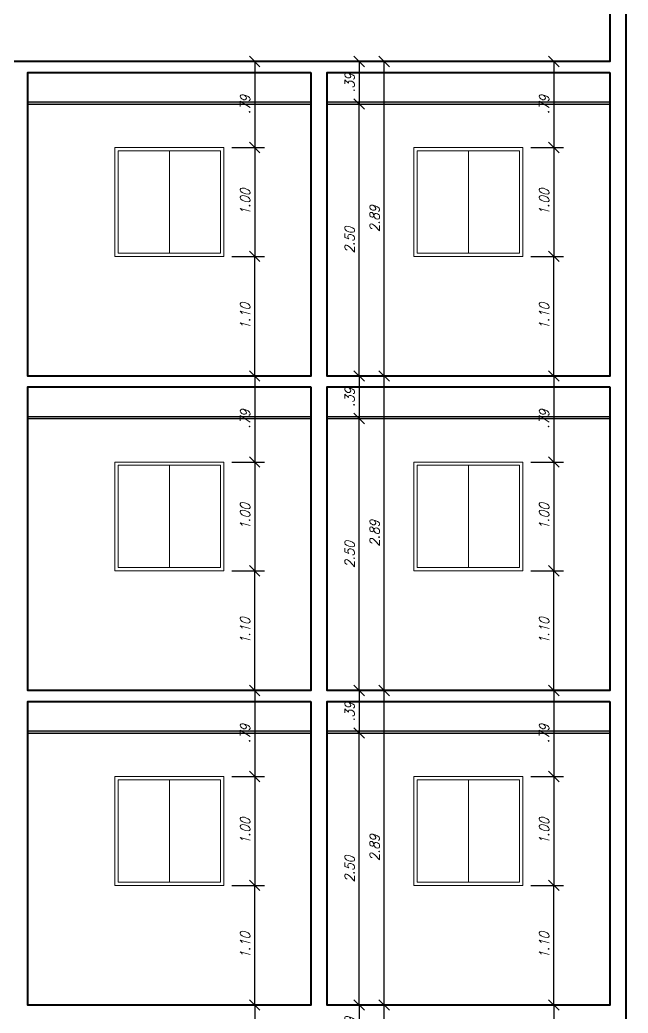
# Model space of a CAD drawing. Header units: millimetres. Extents: x 1865 to 2133, y 1062 to 1142.
# Drawn here: x 1920.27 to 1925.86, y 1119.14 to 1128.27 of the extents above; entities that cross this region are included whole.
import ezdxf

# ---------------------------------------------------------------- set-up
doc = ezdxf.new("R2010")
doc.units = ezdxf.units.MM
doc.header["$PDMODE"] = 35
for name, color, linetype, lineweight in [('Cota', 7, 'Continuous', 9), ('ESQ_INTER', 250, 'Continuous', 9), ('Plarga', 7, 'Continuous', 40)]:
    doc.layers.add(name, color=color, linetype=linetype, lineweight=lineweight)
doc.layers.add('FÔRRO DE GÊSSO', color=133, linetype='Continuous')
doc.styles.add('romans15', font='romans.shx', dxfattribs={"width": 0.9, "oblique": 15})
doc.dimstyles.new('COTA_50', dxfattribs={"dimscale": 0.5, "dimtxt": 0.181, "dimasz": 0.193, "dimexe": 0.18, "dimexo": 0.15, "dimgap": 0.085, "dimtad": 1, "dimzin": 4, "dimdsep": 46, "dimtxsty": 'romans15', "dimblk1": 'OBLIQUE', "dimblk2": 'OBLIQUE', "dimsah": 1, "dimcen": 0.09, "dimclrd": 256, "dimclre": 256, "dimclrt": 256, "dimadec": 0, "dimazin": 0, "dimtfac": 1, "dimtmove": 2, "dimatfit": 3, "dimldrblk": 'NONE', "dimfxl": 1, "dimtolj": 1, "dimtzin": 1, "dimarcsym": 0})

# ---------------------------------------------------------------- blocks, each defined once
blk = doc.blocks.new('_OBLIQUE')
at = {"color": 0, "linetype": 'ByBlock'}
blk.add_line((-0.5, -0.5), (0.5, 0.5), dxfattribs=at)
blk = doc.blocks.new('*D483')
at = {"layer": 'Cota', "lineweight": -2, "transparency": 16777216}
for p, q in [((1924.968, 1119.2124), (1925.2685, 1119.2124)), ((1925.1785, 1119.2124), (1925.1785, 1118.4224)), ((1924.968, 1118.4224), (1925.2685, 1118.4224))]:
    blk.add_line(p, q, dxfattribs=at)
at = {"layer": 'Defpoints', "color": 0, "transparency": 16777216}
for p in [(1924.893, 1119.2124), (1924.893, 1118.4224), (1925.1785, 1118.4224)]:
    blk.add_point(p, dxfattribs=at)
at = {"layer": 'Cota', "lineweight": -2, "transparency": 16777216, "xscale": 0.0965, "yscale": 0.0965, "zscale": 0.0965}
for p, rotation in [((1925.1785, 1119.2124), 90), ((1925.1785, 1118.4224), 270)]:
    blk.add_blockref('_OBLIQUE', p, dxfattribs=dict(at, rotation=rotation))
at = {"layer": 'Cota', "transparency": 16777216, "insert": (1925.0907, 1118.8174), "char_height": 0.0905, "attachment_point": 5, "rotation": 90, "style": 'romans15'}
blk.add_mtext('\\A1;.79', dxfattribs=at)
blk = doc.blocks.new('_None')
blk = doc.blocks.new('*D336')
at = {"layer": 'Cota', "lineweight": -2, "transparency": 16777216}
for p, q in [((1922.218, 1119.2124), (1922.5185, 1119.2124)), ((1922.4285, 1119.2124), (1922.4285, 1118.4224)), ((1922.218, 1118.4224), (1922.5185, 1118.4224))]:
    blk.add_line(p, q, dxfattribs=at)
at = {"layer": 'Defpoints', "color": 0, "transparency": 16777216}
for p in [(1922.143, 1119.2124), (1922.143, 1118.4224), (1922.4285, 1118.4224)]:
    blk.add_point(p, dxfattribs=at)
at = {"layer": 'Cota', "lineweight": -2, "transparency": 16777216, "xscale": 0.0965, "yscale": 0.0965, "zscale": 0.0965}
for p, rotation in [((1922.4285, 1119.2124), 90), ((1922.4285, 1118.4224), 270)]:
    blk.add_blockref('_OBLIQUE', p, dxfattribs=dict(at, rotation=rotation))
at = {"layer": 'Cota', "transparency": 16777216, "insert": (1922.3407, 1118.8174), "char_height": 0.0905, "attachment_point": 5, "rotation": 90, "style": 'romans15'}
blk.add_mtext('\\A1;.79', dxfattribs=at)
blk = doc.blocks.new('*D352')
at = {"layer": 'Cota', "lineweight": -2, "transparency": 16777216}
for p, q in [((1924.968, 1121.3124), (1925.2685, 1121.3124)), ((1925.1785, 1121.3124), (1925.1785, 1120.3124)), ((1924.968, 1120.3124), (1925.2685, 1120.3124))]:
    blk.add_line(p, q, dxfattribs=at)
at = {"layer": 'Defpoints', "color": 0, "transparency": 16777216}
for p in [(1924.893, 1121.3124), (1924.893, 1120.3124), (1925.1785, 1120.3124)]:
    blk.add_point(p, dxfattribs=at)
at = {"layer": 'Cota', "lineweight": -2, "transparency": 16777216, "xscale": 0.0965, "yscale": 0.0965, "zscale": 0.0965}
for p, rotation in [((1925.1785, 1121.3124), 90), ((1925.1785, 1120.3124), 270)]:
    blk.add_blockref('_OBLIQUE', p, dxfattribs=dict(at, rotation=rotation))
at = {"layer": 'Cota', "transparency": 16777216, "insert": (1925.0907, 1120.8124), "char_height": 0.0905, "attachment_point": 5, "rotation": 90, "style": 'romans15'}
blk.add_mtext('\\A1;1.00', dxfattribs=at)
blk = doc.blocks.new('*D353')
at = {"layer": 'Cota', "lineweight": -2, "transparency": 16777216}
for p, q in [((1924.968, 1120.3124), (1925.2685, 1120.3124)), ((1925.1785, 1119.2124), (1925.1785, 1120.3124)), ((1924.968, 1119.2124), (1925.2685, 1119.2124))]:
    blk.add_line(p, q, dxfattribs=at)
at = {"layer": 'Defpoints', "color": 0, "transparency": 16777216}
for p in [(1924.893, 1120.3124), (1925.1785, 1120.3124), (1924.893, 1119.2124)]:
    blk.add_point(p, dxfattribs=at)
at = {"layer": 'Cota', "lineweight": -2, "transparency": 16777216, "xscale": 0.0965, "yscale": 0.0965, "zscale": 0.0965}
for p, rotation in [((1925.1785, 1120.3124), 90), ((1925.1785, 1119.2124), 270)]:
    blk.add_blockref('_OBLIQUE', p, dxfattribs=dict(at, rotation=rotation))
at = {"layer": 'Cota', "transparency": 16777216, "insert": (1925.0907, 1119.7624), "char_height": 0.0905, "attachment_point": 5, "rotation": 90, "style": 'romans15'}
blk.add_mtext('\\A1;1.10', dxfattribs=at)
blk = doc.blocks.new('*D354')
at = {"layer": 'Cota', "lineweight": -2, "transparency": 16777216}
for p, q in [((1924.968, 1122.1024), (1925.2685, 1122.1024)), ((1925.1785, 1122.1024), (1925.1785, 1121.3124)), ((1924.968, 1121.3124), (1925.2685, 1121.3124))]:
    blk.add_line(p, q, dxfattribs=at)
at = {"layer": 'Defpoints', "color": 0, "transparency": 16777216}
for p in [(1924.893, 1122.1024), (1924.893, 1121.3124), (1925.1785, 1121.3124)]:
    blk.add_point(p, dxfattribs=at)
at = {"layer": 'Cota', "lineweight": -2, "transparency": 16777216, "xscale": 0.0965, "yscale": 0.0965, "zscale": 0.0965}
for p, rotation in [((1925.1785, 1122.1024), 90), ((1925.1785, 1121.3124), 270)]:
    blk.add_blockref('_OBLIQUE', p, dxfattribs=dict(at, rotation=rotation))
at = {"layer": 'Cota', "transparency": 16777216, "insert": (1925.0907, 1121.7074), "char_height": 0.0905, "attachment_point": 5, "rotation": 90, "style": 'romans15'}
blk.add_mtext('\\A1;.79', dxfattribs=at)
blk = doc.blocks.new('*D355')
at = {"layer": 'Cota', "lineweight": -2, "transparency": 16777216}
for p, q in [((1922.218, 1121.3124), (1922.5185, 1121.3124)), ((1922.4285, 1121.3124), (1922.4285, 1120.3124)), ((1922.218, 1120.3124), (1922.5185, 1120.3124))]:
    blk.add_line(p, q, dxfattribs=at)
at = {"layer": 'Defpoints', "color": 0, "transparency": 16777216}
for p in [(1922.143, 1121.3124), (1922.143, 1120.3124), (1922.4285, 1120.3124)]:
    blk.add_point(p, dxfattribs=at)
at = {"layer": 'Cota', "lineweight": -2, "transparency": 16777216, "xscale": 0.0965, "yscale": 0.0965, "zscale": 0.0965}
for p, rotation in [((1922.4285, 1121.3124), 90), ((1922.4285, 1120.3124), 270)]:
    blk.add_blockref('_OBLIQUE', p, dxfattribs=dict(at, rotation=rotation))
at = {"layer": 'Cota', "transparency": 16777216, "insert": (1922.3407, 1120.8124), "char_height": 0.0905, "attachment_point": 5, "rotation": 90, "style": 'romans15'}
blk.add_mtext('\\A1;1.00', dxfattribs=at)
blk = doc.blocks.new('*D356')
at = {"layer": 'Cota', "lineweight": -2, "transparency": 16777216}
for p, q in [((1922.218, 1120.3124), (1922.5185, 1120.3124)), ((1922.4285, 1119.2124), (1922.4285, 1120.3124)), ((1922.218, 1119.2124), (1922.5185, 1119.2124))]:
    blk.add_line(p, q, dxfattribs=at)
at = {"layer": 'Defpoints', "color": 0, "transparency": 16777216}
for p in [(1922.143, 1120.3124), (1922.4285, 1120.3124), (1922.143, 1119.2124)]:
    blk.add_point(p, dxfattribs=at)
at = {"layer": 'Cota', "lineweight": -2, "transparency": 16777216, "xscale": 0.0965, "yscale": 0.0965, "zscale": 0.0965}
for p, rotation in [((1922.4285, 1120.3124), 90), ((1922.4285, 1119.2124), 270)]:
    blk.add_blockref('_OBLIQUE', p, dxfattribs=dict(at, rotation=rotation))
at = {"layer": 'Cota', "transparency": 16777216, "insert": (1922.3407, 1119.7624), "char_height": 0.0905, "attachment_point": 5, "rotation": 90, "style": 'romans15'}
blk.add_mtext('\\A1;1.10', dxfattribs=at)
blk = doc.blocks.new('*D357')
at = {"layer": 'Cota', "lineweight": -2, "transparency": 16777216}
for p, q in [((1922.218, 1122.1024), (1922.5185, 1122.1024)), ((1922.4285, 1122.1024), (1922.4285, 1121.3124)), ((1922.218, 1121.3124), (1922.5185, 1121.3124))]:
    blk.add_line(p, q, dxfattribs=at)
at = {"layer": 'Defpoints', "color": 0, "transparency": 16777216}
for p in [(1922.143, 1122.1024), (1922.143, 1121.3124), (1922.4285, 1121.3124)]:
    blk.add_point(p, dxfattribs=at)
at = {"layer": 'Cota', "lineweight": -2, "transparency": 16777216, "xscale": 0.0965, "yscale": 0.0965, "zscale": 0.0965}
for p, rotation in [((1922.4285, 1122.1024), 90), ((1922.4285, 1121.3124), 270)]:
    blk.add_blockref('_OBLIQUE', p, dxfattribs=dict(at, rotation=rotation))
at = {"layer": 'Cota', "transparency": 16777216, "insert": (1922.3407, 1121.7074), "char_height": 0.0905, "attachment_point": 5, "rotation": 90, "style": 'romans15'}
blk.add_mtext('\\A1;.79', dxfattribs=at)
blk = doc.blocks.new('*D373')
at = {"layer": 'Cota', "lineweight": -2, "transparency": 16777216}
for p, q in [((1924.968, 1124.2024), (1925.2685, 1124.2024)), ((1925.1785, 1124.2024), (1925.1785, 1123.2024)), ((1924.968, 1123.2024), (1925.2685, 1123.2024))]:
    blk.add_line(p, q, dxfattribs=at)
at = {"layer": 'Defpoints', "color": 0, "transparency": 16777216}
for p in [(1924.893, 1124.2024), (1924.893, 1123.2024), (1925.1785, 1123.2024)]:
    blk.add_point(p, dxfattribs=at)
at = {"layer": 'Cota', "lineweight": -2, "transparency": 16777216, "xscale": 0.0965, "yscale": 0.0965, "zscale": 0.0965}
for p, rotation in [((1925.1785, 1124.2024), 90), ((1925.1785, 1123.2024), 270)]:
    blk.add_blockref('_OBLIQUE', p, dxfattribs=dict(at, rotation=rotation))
at = {"layer": 'Cota', "transparency": 16777216, "insert": (1925.0907, 1123.7024), "char_height": 0.0905, "attachment_point": 5, "rotation": 90, "style": 'romans15'}
blk.add_mtext('\\A1;1.00', dxfattribs=at)
blk = doc.blocks.new('*D374')
at = {"layer": 'Cota', "lineweight": -2, "transparency": 16777216}
for p, q in [((1924.968, 1123.2024), (1925.2685, 1123.2024)), ((1925.1785, 1122.1024), (1925.1785, 1123.2024)), ((1924.968, 1122.1024), (1925.2685, 1122.1024))]:
    blk.add_line(p, q, dxfattribs=at)
at = {"layer": 'Defpoints', "color": 0, "transparency": 16777216}
for p in [(1924.893, 1123.2024), (1925.1785, 1123.2024), (1924.893, 1122.1024)]:
    blk.add_point(p, dxfattribs=at)
at = {"layer": 'Cota', "lineweight": -2, "transparency": 16777216, "xscale": 0.0965, "yscale": 0.0965, "zscale": 0.0965}
for p, rotation in [((1925.1785, 1123.2024), 90), ((1925.1785, 1122.1024), 270)]:
    blk.add_blockref('_OBLIQUE', p, dxfattribs=dict(at, rotation=rotation))
at = {"layer": 'Cota', "transparency": 16777216, "insert": (1925.0907, 1122.6524), "char_height": 0.0905, "attachment_point": 5, "rotation": 90, "style": 'romans15'}
blk.add_mtext('\\A1;1.10', dxfattribs=at)
blk = doc.blocks.new('*D375')
at = {"layer": 'Cota', "lineweight": -2, "transparency": 16777216}
for p, q in [((1924.968, 1124.9924), (1925.2685, 1124.9924)), ((1925.1785, 1124.9924), (1925.1785, 1124.2024)), ((1924.968, 1124.2024), (1925.2685, 1124.2024))]:
    blk.add_line(p, q, dxfattribs=at)
at = {"layer": 'Defpoints', "color": 0, "transparency": 16777216}
for p in [(1924.893, 1124.9924), (1924.893, 1124.2024), (1925.1785, 1124.2024)]:
    blk.add_point(p, dxfattribs=at)
at = {"layer": 'Cota', "lineweight": -2, "transparency": 16777216, "xscale": 0.0965, "yscale": 0.0965, "zscale": 0.0965}
for p, rotation in [((1925.1785, 1124.9924), 90), ((1925.1785, 1124.2024), 270)]:
    blk.add_blockref('_OBLIQUE', p, dxfattribs=dict(at, rotation=rotation))
at = {"layer": 'Cota', "transparency": 16777216, "insert": (1925.0907, 1124.5974), "char_height": 0.0905, "attachment_point": 5, "rotation": 90, "style": 'romans15'}
blk.add_mtext('\\A1;.79', dxfattribs=at)
blk = doc.blocks.new('*D376')
at = {"layer": 'Cota', "lineweight": -2, "transparency": 16777216}
for p, q in [((1922.218, 1124.2024), (1922.5185, 1124.2024)), ((1922.4285, 1124.2024), (1922.4285, 1123.2024)), ((1922.218, 1123.2024), (1922.5185, 1123.2024))]:
    blk.add_line(p, q, dxfattribs=at)
at = {"layer": 'Defpoints', "color": 0, "transparency": 16777216}
for p in [(1922.143, 1124.2024), (1922.143, 1123.2024), (1922.4285, 1123.2024)]:
    blk.add_point(p, dxfattribs=at)
at = {"layer": 'Cota', "lineweight": -2, "transparency": 16777216, "xscale": 0.0965, "yscale": 0.0965, "zscale": 0.0965}
for p, rotation in [((1922.4285, 1124.2024), 90), ((1922.4285, 1123.2024), 270)]:
    blk.add_blockref('_OBLIQUE', p, dxfattribs=dict(at, rotation=rotation))
at = {"layer": 'Cota', "transparency": 16777216, "insert": (1922.3407, 1123.7024), "char_height": 0.0905, "attachment_point": 5, "rotation": 90, "style": 'romans15'}
blk.add_mtext('\\A1;1.00', dxfattribs=at)
blk = doc.blocks.new('*D377')
at = {"layer": 'Cota', "lineweight": -2, "transparency": 16777216}
for p, q in [((1922.218, 1123.2024), (1922.5185, 1123.2024)), ((1922.4285, 1122.1024), (1922.4285, 1123.2024)), ((1922.218, 1122.1024), (1922.5185, 1122.1024))]:
    blk.add_line(p, q, dxfattribs=at)
at = {"layer": 'Defpoints', "color": 0, "transparency": 16777216}
for p in [(1922.143, 1123.2024), (1922.4285, 1123.2024), (1922.143, 1122.1024)]:
    blk.add_point(p, dxfattribs=at)
at = {"layer": 'Cota', "lineweight": -2, "transparency": 16777216, "xscale": 0.0965, "yscale": 0.0965, "zscale": 0.0965}
for p, rotation in [((1922.4285, 1123.2024), 90), ((1922.4285, 1122.1024), 270)]:
    blk.add_blockref('_OBLIQUE', p, dxfattribs=dict(at, rotation=rotation))
at = {"layer": 'Cota', "transparency": 16777216, "insert": (1922.3407, 1122.6524), "char_height": 0.0905, "attachment_point": 5, "rotation": 90, "style": 'romans15'}
blk.add_mtext('\\A1;1.10', dxfattribs=at)
blk = doc.blocks.new('*D378')
at = {"layer": 'Cota', "lineweight": -2, "transparency": 16777216}
for p, q in [((1922.218, 1124.9924), (1922.5185, 1124.9924)), ((1922.4285, 1124.9924), (1922.4285, 1124.2024)), ((1922.218, 1124.2024), (1922.5185, 1124.2024))]:
    blk.add_line(p, q, dxfattribs=at)
at = {"layer": 'Defpoints', "color": 0, "transparency": 16777216}
for p in [(1922.143, 1124.9924), (1922.143, 1124.2024), (1922.4285, 1124.2024)]:
    blk.add_point(p, dxfattribs=at)
at = {"layer": 'Cota', "lineweight": -2, "transparency": 16777216, "xscale": 0.0965, "yscale": 0.0965, "zscale": 0.0965}
for p, rotation in [((1922.4285, 1124.9924), 90), ((1922.4285, 1124.2024), 270)]:
    blk.add_blockref('_OBLIQUE', p, dxfattribs=dict(at, rotation=rotation))
at = {"layer": 'Cota', "transparency": 16777216, "insert": (1922.3407, 1124.5974), "char_height": 0.0905, "attachment_point": 5, "rotation": 90, "style": 'romans15'}
blk.add_mtext('\\A1;.79', dxfattribs=at)
blk = doc.blocks.new('*D436')
at = {"layer": 'Cota', "lineweight": -2, "transparency": 16777216}
for p, q in [((1924.968, 1127.0924), (1925.2685, 1127.0924)), ((1925.1785, 1127.0924), (1925.1785, 1126.0924)), ((1924.968, 1126.0924), (1925.2685, 1126.0924))]:
    blk.add_line(p, q, dxfattribs=at)
at = {"layer": 'Defpoints', "color": 0, "lineweight": 30, "transparency": 16777216}
for p in [(1924.893, 1127.0924), (1924.893, 1126.0924), (1925.1785, 1126.0924)]:
    blk.add_point(p, dxfattribs=at)
at = {"layer": 'Cota', "lineweight": -2, "transparency": 16777216, "xscale": 0.0965, "yscale": 0.0965, "zscale": 0.0965}
for p, rotation in [((1925.1785, 1127.0924), 90), ((1925.1785, 1126.0924), 270)]:
    blk.add_blockref('_OBLIQUE', p, dxfattribs=dict(at, rotation=rotation))
at = {"layer": 'Cota', "transparency": 16777216, "insert": (1925.0907, 1126.5924), "char_height": 0.0905, "attachment_point": 5, "rotation": 90, "style": 'romans15'}
blk.add_mtext('\\A1;1.00', dxfattribs=at)
blk = doc.blocks.new('*D437')
at = {"layer": 'Cota', "lineweight": -2, "transparency": 16777216}
for p, q in [((1924.968, 1126.0924), (1925.2685, 1126.0924)), ((1925.1785, 1124.9924), (1925.1785, 1126.0924)), ((1924.968, 1124.9924), (1925.2685, 1124.9924))]:
    blk.add_line(p, q, dxfattribs=at)
at = {"layer": 'Defpoints', "color": 0, "lineweight": 30, "transparency": 16777216}
for p in [(1924.893, 1126.0924), (1925.1785, 1126.0924), (1924.893, 1124.9924)]:
    blk.add_point(p, dxfattribs=at)
at = {"layer": 'Cota', "lineweight": -2, "transparency": 16777216, "xscale": 0.0965, "yscale": 0.0965, "zscale": 0.0965}
for p, rotation in [((1925.1785, 1126.0924), 90), ((1925.1785, 1124.9924), 270)]:
    blk.add_blockref('_OBLIQUE', p, dxfattribs=dict(at, rotation=rotation))
at = {"layer": 'Cota', "transparency": 16777216, "insert": (1925.0907, 1125.5424), "char_height": 0.0905, "attachment_point": 5, "rotation": 90, "style": 'romans15'}
blk.add_mtext('\\A1;1.10', dxfattribs=at)
blk = doc.blocks.new('*D438')
at = {"layer": 'Cota', "lineweight": -2, "transparency": 16777216}
for p, q in [((1924.968, 1127.8824), (1925.2685, 1127.8824)), ((1925.1785, 1127.8824), (1925.1785, 1127.0924)), ((1924.968, 1127.0924), (1925.2685, 1127.0924))]:
    blk.add_line(p, q, dxfattribs=at)
at = {"layer": 'Defpoints', "color": 0, "lineweight": 30, "transparency": 16777216}
for p in [(1924.893, 1127.8824), (1924.893, 1127.0924), (1925.1785, 1127.0924)]:
    blk.add_point(p, dxfattribs=at)
at = {"layer": 'Cota', "lineweight": -2, "transparency": 16777216, "xscale": 0.0965, "yscale": 0.0965, "zscale": 0.0965}
for p, rotation in [((1925.1785, 1127.8824), 90), ((1925.1785, 1127.0924), 270)]:
    blk.add_blockref('_OBLIQUE', p, dxfattribs=dict(at, rotation=rotation))
at = {"layer": 'Cota', "transparency": 16777216, "insert": (1925.0907, 1127.4874), "char_height": 0.0905, "attachment_point": 5, "rotation": 90, "style": 'romans15'}
blk.add_mtext('\\A1;.79', dxfattribs=at)
blk = doc.blocks.new('*D439')
at = {"layer": 'Cota', "lineweight": -2, "transparency": 16777216}
for p, q in [((1922.218, 1127.0924), (1922.5185, 1127.0924)), ((1922.4285, 1127.0924), (1922.4285, 1126.0924)), ((1922.218, 1126.0924), (1922.5185, 1126.0924))]:
    blk.add_line(p, q, dxfattribs=at)
at = {"layer": 'Defpoints', "color": 0, "lineweight": 30, "transparency": 16777216}
for p in [(1922.143, 1127.0924), (1922.143, 1126.0924), (1922.4285, 1126.0924)]:
    blk.add_point(p, dxfattribs=at)
at = {"layer": 'Cota', "lineweight": -2, "transparency": 16777216, "xscale": 0.0965, "yscale": 0.0965, "zscale": 0.0965}
for p, rotation in [((1922.4285, 1127.0924), 90), ((1922.4285, 1126.0924), 270)]:
    blk.add_blockref('_OBLIQUE', p, dxfattribs=dict(at, rotation=rotation))
at = {"layer": 'Cota', "transparency": 16777216, "insert": (1922.3407, 1126.5924), "char_height": 0.0905, "attachment_point": 5, "rotation": 90, "style": 'romans15'}
blk.add_mtext('\\A1;1.00', dxfattribs=at)
blk = doc.blocks.new('*D440')
at = {"layer": 'Cota', "lineweight": -2, "transparency": 16777216}
for p, q in [((1922.218, 1126.0924), (1922.5185, 1126.0924)), ((1922.4285, 1124.9924), (1922.4285, 1126.0924)), ((1922.218, 1124.9924), (1922.5185, 1124.9924))]:
    blk.add_line(p, q, dxfattribs=at)
at = {"layer": 'Defpoints', "color": 0, "lineweight": 30, "transparency": 16777216}
for p in [(1922.143, 1126.0924), (1922.4285, 1126.0924), (1922.143, 1124.9924)]:
    blk.add_point(p, dxfattribs=at)
at = {"layer": 'Cota', "lineweight": -2, "transparency": 16777216, "xscale": 0.0965, "yscale": 0.0965, "zscale": 0.0965}
for p, rotation in [((1922.4285, 1126.0924), 90), ((1922.4285, 1124.9924), 270)]:
    blk.add_blockref('_OBLIQUE', p, dxfattribs=dict(at, rotation=rotation))
at = {"layer": 'Cota', "transparency": 16777216, "insert": (1922.3407, 1125.5424), "char_height": 0.0905, "attachment_point": 5, "rotation": 90, "style": 'romans15'}
blk.add_mtext('\\A1;1.10', dxfattribs=at)
blk = doc.blocks.new('*D441')
at = {"layer": 'Cota', "lineweight": -2, "transparency": 16777216}
for p, q in [((1922.218, 1127.8824), (1922.5185, 1127.8824)), ((1922.4285, 1127.8824), (1922.4285, 1127.0924)), ((1922.218, 1127.0924), (1922.5185, 1127.0924))]:
    blk.add_line(p, q, dxfattribs=at)
at = {"layer": 'Defpoints', "color": 0, "lineweight": 30, "transparency": 16777216}
for p in [(1922.143, 1127.8824), (1922.143, 1127.0924), (1922.4285, 1127.0924)]:
    blk.add_point(p, dxfattribs=at)
at = {"layer": 'Cota', "lineweight": -2, "transparency": 16777216, "xscale": 0.0965, "yscale": 0.0965, "zscale": 0.0965}
for p, rotation in [((1922.4285, 1127.8824), 90), ((1922.4285, 1127.0924), 270)]:
    blk.add_blockref('_OBLIQUE', p, dxfattribs=dict(at, rotation=rotation))
at = {"layer": 'Cota', "transparency": 16777216, "insert": (1922.3407, 1127.4874), "char_height": 0.0905, "attachment_point": 5, "rotation": 90, "style": 'romans15'}
blk.add_mtext('\\A1;.79', dxfattribs=at)
blk = doc.blocks.new('*D458')
at = {"layer": 'Cota', "lineweight": -2, "transparency": 16777216}
for p, q in [((1923.168, 1119.2124), (1923.4788, 1119.2124)), ((1923.3888, 1119.2124), (1923.3888, 1118.8224)), ((1923.168, 1118.8224), (1923.4788, 1118.8224))]:
    blk.add_line(p, q, dxfattribs=at)
at = {"layer": 'Defpoints', "color": 0, "transparency": 16777216}
for p in [(1923.093, 1119.2124), (1923.093, 1118.8224), (1923.3888, 1118.8224)]:
    blk.add_point(p, dxfattribs=at)
at = {"layer": 'Cota', "lineweight": -2, "transparency": 16777216, "xscale": 0.0965, "yscale": 0.0965, "zscale": 0.0965}
for p, rotation in [((1923.3888, 1119.2124), 90), ((1923.3888, 1118.8224), 270)]:
    blk.add_blockref('_OBLIQUE', p, dxfattribs=dict(at, rotation=rotation))
at = {"layer": 'Cota', "transparency": 16777216, "insert": (1923.301, 1119.0174), "char_height": 0.0905, "attachment_point": 5, "rotation": 90, "style": 'romans15'}
blk.add_mtext('\\A1;.39', dxfattribs=at)
blk = doc.blocks.new('*D459')
at = {"layer": 'Cota', "lineweight": -2, "transparency": 16777216}
for p, q in [((1923.4638, 1119.2124), (1923.7086, 1119.2124)), ((1923.6186, 1116.3224), (1923.6186, 1119.2124)), ((1923.4082, 1116.3224), (1923.7086, 1116.3224))]:
    blk.add_line(p, q, dxfattribs=at)
at = {"layer": 'Defpoints', "color": 0, "transparency": 16777216}
for p in [(1923.3888, 1119.2124), (1923.6186, 1119.2124), (1923.3332, 1116.3224)]:
    blk.add_point(p, dxfattribs=at)
at = {"layer": 'Cota', "lineweight": -2, "transparency": 16777216, "xscale": 0.0965, "yscale": 0.0965, "zscale": 0.0965}
for p, rotation in [((1923.6186, 1119.2124), 90), ((1923.6186, 1116.3224), 270)]:
    blk.add_blockref('_OBLIQUE', p, dxfattribs=dict(at, rotation=rotation))
at = {"layer": 'Cota', "transparency": 16777216, "insert": (1923.5309, 1117.7674), "char_height": 0.0905, "attachment_point": 5, "rotation": 90, "style": 'romans15'}
blk.add_mtext('\\A1;2.89', dxfattribs=at)
blk = doc.blocks.new('*D460')
at = {"layer": 'Cota', "lineweight": -2, "transparency": 16777216}
for p, q in [((1923.168, 1121.7124), (1923.4788, 1121.7124)), ((1923.3888, 1119.2124), (1923.3888, 1121.7124)), ((1923.1783, 1119.2124), (1923.4788, 1119.2124))]:
    blk.add_line(p, q, dxfattribs=at)
at = {"layer": 'Defpoints', "color": 0, "transparency": 16777216}
for p in [(1923.093, 1121.7124), (1923.3888, 1121.7124), (1923.1033, 1119.2124)]:
    blk.add_point(p, dxfattribs=at)
at = {"layer": 'Cota', "lineweight": -2, "transparency": 16777216, "xscale": 0.0965, "yscale": 0.0965, "zscale": 0.0965}
for p, rotation in [((1923.3888, 1121.7124), 90), ((1923.3888, 1119.2124), 270)]:
    blk.add_blockref('_OBLIQUE', p, dxfattribs=dict(at, rotation=rotation))
at = {"layer": 'Cota', "transparency": 16777216, "insert": (1923.301, 1120.4624), "char_height": 0.0905, "attachment_point": 5, "rotation": 90, "style": 'romans15'}
blk.add_mtext('\\A1;2.50', dxfattribs=at)
blk = doc.blocks.new('*D461')
at = {"layer": 'Cota', "lineweight": -2, "transparency": 16777216}
for p, q in [((1923.168, 1122.1024), (1923.4788, 1122.1024)), ((1923.3888, 1122.1024), (1923.3888, 1121.7124)), ((1923.168, 1121.7124), (1923.4788, 1121.7124))]:
    blk.add_line(p, q, dxfattribs=at)
at = {"layer": 'Defpoints', "color": 0, "transparency": 16777216}
for p in [(1923.093, 1122.1024), (1923.093, 1121.7124), (1923.3888, 1121.7124)]:
    blk.add_point(p, dxfattribs=at)
at = {"layer": 'Cota', "lineweight": -2, "transparency": 16777216, "xscale": 0.0965, "yscale": 0.0965, "zscale": 0.0965}
for p, rotation in [((1923.3888, 1122.1024), 90), ((1923.3888, 1121.7124), 270)]:
    blk.add_blockref('_OBLIQUE', p, dxfattribs=dict(at, rotation=rotation))
at = {"layer": 'Cota', "transparency": 16777216, "insert": (1923.301, 1121.9074), "char_height": 0.0905, "attachment_point": 5, "rotation": 90, "style": 'romans15'}
blk.add_mtext('\\A1;.39', dxfattribs=at)
blk = doc.blocks.new('*D462')
at = {"layer": 'Cota', "lineweight": -2, "transparency": 16777216}
for p, q in [((1923.4638, 1122.1024), (1923.7086, 1122.1024)), ((1923.6186, 1119.2124), (1923.6186, 1122.1024)), ((1923.4082, 1119.2124), (1923.7086, 1119.2124))]:
    blk.add_line(p, q, dxfattribs=at)
at = {"layer": 'Defpoints', "color": 0, "transparency": 16777216}
for p in [(1923.3888, 1122.1024), (1923.6186, 1122.1024), (1923.3332, 1119.2124)]:
    blk.add_point(p, dxfattribs=at)
at = {"layer": 'Cota', "lineweight": -2, "transparency": 16777216, "xscale": 0.0965, "yscale": 0.0965, "zscale": 0.0965}
for p, rotation in [((1923.6186, 1122.1024), 90), ((1923.6186, 1119.2124), 270)]:
    blk.add_blockref('_OBLIQUE', p, dxfattribs=dict(at, rotation=rotation))
at = {"layer": 'Cota', "transparency": 16777216, "insert": (1923.5309, 1120.6574), "char_height": 0.0905, "attachment_point": 5, "rotation": 90, "style": 'romans15'}
blk.add_mtext('\\A1;2.89', dxfattribs=at)
blk = doc.blocks.new('*D463')
at = {"layer": 'Cota', "lineweight": -2, "transparency": 16777216}
for p, q in [((1923.168, 1124.6024), (1923.4788, 1124.6024)), ((1923.3888, 1122.1024), (1923.3888, 1124.6024)), ((1923.1783, 1122.1024), (1923.4788, 1122.1024))]:
    blk.add_line(p, q, dxfattribs=at)
at = {"layer": 'Defpoints', "color": 0, "transparency": 16777216}
for p in [(1923.093, 1124.6024), (1923.3888, 1124.6024), (1923.1033, 1122.1024)]:
    blk.add_point(p, dxfattribs=at)
at = {"layer": 'Cota', "lineweight": -2, "transparency": 16777216, "xscale": 0.0965, "yscale": 0.0965, "zscale": 0.0965}
for p, rotation in [((1923.3888, 1124.6024), 90), ((1923.3888, 1122.1024), 270)]:
    blk.add_blockref('_OBLIQUE', p, dxfattribs=dict(at, rotation=rotation))
at = {"layer": 'Cota', "transparency": 16777216, "insert": (1923.301, 1123.3524), "char_height": 0.0905, "attachment_point": 5, "rotation": 90, "style": 'romans15'}
blk.add_mtext('\\A1;2.50', dxfattribs=at)
blk = doc.blocks.new('*D464')
at = {"layer": 'Cota', "lineweight": -2, "transparency": 16777216}
for p, q in [((1923.168, 1124.9924), (1923.4788, 1124.9924)), ((1923.3888, 1124.9924), (1923.3888, 1124.6024)), ((1923.168, 1124.6024), (1923.4788, 1124.6024))]:
    blk.add_line(p, q, dxfattribs=at)
at = {"layer": 'Defpoints', "color": 0, "transparency": 16777216}
for p in [(1923.093, 1124.9924), (1923.093, 1124.6024), (1923.3888, 1124.6024)]:
    blk.add_point(p, dxfattribs=at)
at = {"layer": 'Cota', "lineweight": -2, "transparency": 16777216, "xscale": 0.0965, "yscale": 0.0965, "zscale": 0.0965}
for p, rotation in [((1923.3888, 1124.9924), 90), ((1923.3888, 1124.6024), 270)]:
    blk.add_blockref('_OBLIQUE', p, dxfattribs=dict(at, rotation=rotation))
at = {"layer": 'Cota', "transparency": 16777216, "insert": (1923.301, 1124.7974), "char_height": 0.0905, "attachment_point": 5, "rotation": 90, "style": 'romans15'}
blk.add_mtext('\\A1;.39', dxfattribs=at)
blk = doc.blocks.new('*D465')
at = {"layer": 'Cota', "lineweight": -2, "transparency": 16777216}
for p, q in [((1923.4638, 1124.9924), (1923.7086, 1124.9924)), ((1923.6186, 1122.1024), (1923.6186, 1124.9924)), ((1923.4082, 1122.1024), (1923.7086, 1122.1024))]:
    blk.add_line(p, q, dxfattribs=at)
at = {"layer": 'Defpoints', "color": 0, "transparency": 16777216}
for p in [(1923.3888, 1124.9924), (1923.6186, 1124.9924), (1923.3332, 1122.1024)]:
    blk.add_point(p, dxfattribs=at)
at = {"layer": 'Cota', "lineweight": -2, "transparency": 16777216, "xscale": 0.0965, "yscale": 0.0965, "zscale": 0.0965}
for p, rotation in [((1923.6186, 1124.9924), 90), ((1923.6186, 1122.1024), 270)]:
    blk.add_blockref('_OBLIQUE', p, dxfattribs=dict(at, rotation=rotation))
at = {"layer": 'Cota', "transparency": 16777216, "insert": (1923.5309, 1123.5474), "char_height": 0.0905, "attachment_point": 5, "rotation": 90, "style": 'romans15'}
blk.add_mtext('\\A1;2.89', dxfattribs=at)
blk = doc.blocks.new('*D472')
at = {"layer": 'Cota', "lineweight": -2, "transparency": 16777216}
for p, q in [((1923.168, 1127.4924), (1923.4788, 1127.4924)), ((1923.3888, 1124.9924), (1923.3888, 1127.4924)), ((1923.1783, 1124.9924), (1923.4788, 1124.9924))]:
    blk.add_line(p, q, dxfattribs=at)
at = {"layer": 'Defpoints', "color": 0, "lineweight": 30, "transparency": 16777216}
for p in [(1923.093, 1127.4924), (1923.3888, 1127.4924), (1923.1033, 1124.9924)]:
    blk.add_point(p, dxfattribs=at)
at = {"layer": 'Cota', "lineweight": -2, "transparency": 16777216, "xscale": 0.0965, "yscale": 0.0965, "zscale": 0.0965}
for p, rotation in [((1923.3888, 1127.4924), 90), ((1923.3888, 1124.9924), 270)]:
    blk.add_blockref('_OBLIQUE', p, dxfattribs=dict(at, rotation=rotation))
at = {"layer": 'Cota', "transparency": 16777216, "insert": (1923.301, 1126.2424), "char_height": 0.0905, "attachment_point": 5, "rotation": 90, "style": 'romans15'}
blk.add_mtext('\\A1;2.50', dxfattribs=at)
blk = doc.blocks.new('*D473')
at = {"layer": 'Cota', "lineweight": -2, "transparency": 16777216}
for p, q in [((1923.168, 1127.8824), (1923.4788, 1127.8824)), ((1923.3888, 1127.8824), (1923.3888, 1127.4924)), ((1923.168, 1127.4924), (1923.4788, 1127.4924))]:
    blk.add_line(p, q, dxfattribs=at)
at = {"layer": 'Defpoints', "color": 0, "lineweight": 30, "transparency": 16777216}
for p in [(1923.093, 1127.8824), (1923.093, 1127.4924), (1923.3888, 1127.4924)]:
    blk.add_point(p, dxfattribs=at)
at = {"layer": 'Cota', "lineweight": -2, "transparency": 16777216, "xscale": 0.0965, "yscale": 0.0965, "zscale": 0.0965}
for p, rotation in [((1923.3888, 1127.8824), 90), ((1923.3888, 1127.4924), 270)]:
    blk.add_blockref('_OBLIQUE', p, dxfattribs=dict(at, rotation=rotation))
at = {"layer": 'Cota', "transparency": 16777216, "insert": (1923.301, 1127.6874), "char_height": 0.0905, "attachment_point": 5, "rotation": 90, "style": 'romans15'}
blk.add_mtext('\\A1;.39', dxfattribs=at)
blk = doc.blocks.new('*D474')
at = {"layer": 'Cota', "lineweight": -2, "transparency": 16777216}
for p, q in [((1923.4638, 1127.8824), (1923.7086, 1127.8824)), ((1923.6186, 1124.9924), (1923.6186, 1127.8824)), ((1923.4082, 1124.9924), (1923.7086, 1124.9924))]:
    blk.add_line(p, q, dxfattribs=at)
at = {"layer": 'Defpoints', "color": 0, "lineweight": 30, "transparency": 16777216}
for p in [(1923.3888, 1127.8824), (1923.6186, 1127.8824), (1923.3332, 1124.9924)]:
    blk.add_point(p, dxfattribs=at)
at = {"layer": 'Cota', "lineweight": -2, "transparency": 16777216, "xscale": 0.0965, "yscale": 0.0965, "zscale": 0.0965}
for p, rotation in [((1923.6186, 1127.8824), 90), ((1923.6186, 1124.9924), 270)]:
    blk.add_blockref('_OBLIQUE', p, dxfattribs=dict(at, rotation=rotation))
at = {"layer": 'Cota', "transparency": 16777216, "insert": (1923.5309, 1126.4374), "char_height": 0.0905, "attachment_point": 5, "rotation": 90, "style": 'romans15'}
blk.add_mtext('\\A1;2.89', dxfattribs=at)

msp = doc.modelspace()

# ---------------------------------------------------------------- hatches: boundary and pattern name
at = {"layer": 'FÔRRO DE GÊSSO'}
h = msp.add_hatch(color=256, dxfattribs=at)
h.dxf.hatch_style = 1
h.paths.add_polyline_path([(1922.943, 1127.5124), (1920.343, 1127.5124), (1920.343, 1127.4924), (1922.943, 1127.4924)])
h.paths.add_polyline_path([(1922.4231, 1127.3741), (1922.4231, 1127.5724), (1922.2952, 1127.6067), (1922.2952, 1127.4083)], flags=9)
h = msp.add_hatch(color=256, dxfattribs=at)
h.dxf.hatch_style = 1
h.paths.add_polyline_path([(1925.693, 1127.5124), (1923.093, 1127.5124), (1923.093, 1127.4924), (1925.693, 1127.4924)])
h.paths.add_polyline_path([(1925.1731, 1127.3741), (1925.1731, 1127.5724), (1925.0452, 1127.6067), (1925.0452, 1127.4083)], flags=9)
h = msp.add_hatch(color=256, dxfattribs=at)
h.dxf.hatch_style = 1
h.paths.add_polyline_path([(1922.943, 1124.6224), (1920.343, 1124.6224), (1920.343, 1124.6024), (1922.943, 1124.6024)])
h.paths.add_polyline_path([(1922.4231, 1124.4841), (1922.4231, 1124.6824), (1922.2952, 1124.7167), (1922.2952, 1124.5183)], flags=9)
h = msp.add_hatch(color=256, dxfattribs=at)
h.dxf.hatch_style = 1
h.paths.add_polyline_path([(1925.693, 1124.6224), (1923.093, 1124.6224), (1923.093, 1124.6024), (1925.693, 1124.6024)])
h.paths.add_polyline_path([(1925.1731, 1124.4841), (1925.1731, 1124.6824), (1925.0452, 1124.7167), (1925.0452, 1124.5183)], flags=9)
h = msp.add_hatch(color=256, dxfattribs=at)
h.dxf.hatch_style = 1
h.paths.add_polyline_path([(1922.943, 1121.7324), (1920.343, 1121.7324), (1920.343, 1121.7124), (1922.943, 1121.7124)])
h.paths.add_polyline_path([(1922.4231, 1121.5941), (1922.4231, 1121.7924), (1922.2952, 1121.8267), (1922.2952, 1121.6283)], flags=9)
h = msp.add_hatch(color=256, dxfattribs=at)
h.dxf.hatch_style = 1
h.paths.add_polyline_path([(1925.693, 1121.7324), (1923.093, 1121.7324), (1923.093, 1121.7124), (1925.693, 1121.7124)])
h.paths.add_polyline_path([(1925.1731, 1121.5941), (1925.1731, 1121.7924), (1925.0452, 1121.8267), (1925.0452, 1121.6283)], flags=9)

# ---------------------------------------------------------------- linework, layer by layer
at = {"layer": 'ESQ_INTER'}
for points in [[(1921.143, 1126.0924), (1922.143, 1126.0924), (1922.143, 1127.0924), (1921.143, 1127.0924)], [(1921.173, 1126.1224), (1922.113, 1126.1224), (1922.113, 1127.0624), (1921.173, 1127.0624)], [(1923.893, 1126.0924), (1924.893, 1126.0924), (1924.893, 1127.0924), (1923.893, 1127.0924)], [(1923.923, 1126.1224), (1924.863, 1126.1224), (1924.863, 1127.0624), (1923.923, 1127.0624)], [(1921.143, 1123.2024), (1922.143, 1123.2024), (1922.143, 1124.2024), (1921.143, 1124.2024)], [(1921.173, 1123.2324), (1922.113, 1123.2324), (1922.113, 1124.1724), (1921.173, 1124.1724)], [(1923.893, 1123.2024), (1924.893, 1123.2024), (1924.893, 1124.2024), (1923.893, 1124.2024)], [(1923.923, 1123.2324), (1924.863, 1123.2324), (1924.863, 1124.1724), (1923.923, 1124.1724)], [(1921.143, 1120.3124), (1922.143, 1120.3124), (1922.143, 1121.3124), (1921.143, 1121.3124)], [(1923.893, 1120.3124), (1924.893, 1120.3124), (1924.893, 1121.3124), (1923.893, 1121.3124)], [(1921.173, 1120.3424), (1922.113, 1120.3424), (1922.113, 1121.2824), (1921.173, 1121.2824)], [(1923.923, 1120.3424), (1924.863, 1120.3424), (1924.863, 1121.2824), (1923.923, 1121.2824)]]:
    msp.add_lwpolyline(points, close=True, dxfattribs=at)
for points in [[(1921.643, 1127.0624), (1921.643, 1126.1224)], [(1924.393, 1127.0624), (1924.393, 1126.1224)], [(1921.643, 1124.1724), (1921.643, 1123.2324)], [(1924.393, 1124.1724), (1924.393, 1123.2324)], [(1921.643, 1121.2824), (1921.643, 1120.3424)], [(1924.393, 1121.2824), (1924.393, 1120.3424)]]:
    msp.add_lwpolyline(points, dxfattribs=at)
at = {"layer": 'FÔRRO DE GÊSSO'}
for points in [[(1920.343, 1127.5124), (1922.943, 1127.5124)], [(1923.093, 1127.5124), (1925.693, 1127.5124)], [(1920.343, 1127.4924), (1922.943, 1127.4924)], [(1923.093, 1127.4924), (1923.093, 1127.4924), (1925.693, 1127.4924)], [(1920.343, 1124.6224), (1922.943, 1124.6224)], [(1920.343, 1124.6024), (1922.943, 1124.6024)], [(1923.093, 1124.6224), (1925.693, 1124.6224)], [(1923.093, 1124.6024), (1923.093, 1124.6024), (1925.693, 1124.6024)], [(1920.343, 1121.7324), (1922.943, 1121.7324)], [(1920.343, 1121.7124), (1922.943, 1121.7124)], [(1923.093, 1121.7324), (1925.693, 1121.7324)], [(1923.093, 1121.7124), (1923.093, 1121.7124), (1925.693, 1121.7124)]]:
    msp.add_lwpolyline(points, dxfattribs=at)
at = {"layer": 'Plarga'}
for points in [[(1934.1048, 1110.7324), (1931.268, 1110.7324), (1931.268, 1114.6324), (1931.068, 1114.6324), (1931.068, 1113.4324), (1906.768, 1113.4324), (1906.768, 1115.8224), (1909.393, 1115.8224), (1909.393, 1115.8224), (1909.393, 1116.2224), (1917.393, 1116.2224), (1917.393, 1115.8224), (1917.593, 1115.8224), (1917.593, 1116.2224), (1925.643, 1116.2224), (1925.643, 1115.8224), (1925.843, 1115.8224), (1925.843, 1129.0824)], [(1925.693, 1129.0324), (1925.693, 1127.8824), (1909.343, 1127.8824), (1909.343, 1129.0324)]]:
    msp.add_lwpolyline(points, dxfattribs=at)
for points in [[(1922.943, 1127.7824), (1922.943, 1124.9924), (1920.343, 1124.9924), (1920.343, 1127.7824)], [(1925.693, 1127.7824), (1925.693, 1124.9924), (1923.093, 1124.9924), (1923.093, 1127.7824)], [(1922.943, 1124.8924), (1922.943, 1122.1024), (1920.343, 1122.1024), (1920.343, 1124.8924)], [(1925.693, 1124.8924), (1925.693, 1122.1024), (1923.093, 1122.1024), (1923.093, 1124.8924)], [(1922.943, 1122.0024), (1922.943, 1119.2124), (1920.343, 1119.2124), (1920.343, 1122.0024)], [(1925.693, 1122.0024), (1925.693, 1119.2124), (1923.093, 1119.2124), (1923.093, 1122.0024)]]:
    msp.add_lwpolyline(points, close=True, dxfattribs=at)

# ---------------------------------------------------------------- dimensions: what is measured, and where the dimension line sits
at = {"layer": 'Cota'}
for base, p1, p2, angle, picture, middle in [((1922.4285, 1127.0924), (1922.143, 1127.8824), (1922.143, 1127.0924), 90, '*D441', (1922.3407, 1127.4874)), ((1923.3888, 1127.4924), (1923.093, 1127.8824), (1923.093, 1127.4924), 90, '*D473', (1923.301, 1127.6874)), ((1923.6186, 1127.8824), (1923.3332, 1124.9924), (1923.3888, 1127.8824), 270, '*D474', (1923.5309, 1126.4374)), ((1925.1785, 1127.0924), (1924.893, 1127.8824), (1924.893, 1127.0924), 90, '*D438', (1925.0907, 1127.4874)), ((1923.3888, 1127.4924), (1923.1033, 1124.9924), (1923.093, 1127.4924), 270, '*D472', (1923.301, 1126.2424)), ((1922.4285, 1126.0924), (1922.143, 1127.0924), (1922.143, 1126.0924), 90, '*D439', (1922.3407, 1126.5924)), ((1925.1785, 1126.0924), (1924.893, 1127.0924), (1924.893, 1126.0924), 90, '*D436', (1925.0907, 1126.5924)), ((1922.4285, 1126.0924), (1922.143, 1124.9924), (1922.143, 1126.0924), 270, '*D440', (1922.3407, 1125.5424)), ((1925.1785, 1126.0924), (1924.893, 1124.9924), (1924.893, 1126.0924), 270, '*D437', (1925.0907, 1125.5424)), ((1922.4285, 1124.2024), (1922.143, 1124.9924), (1922.143, 1124.2024), 90, '*D378', (1922.3407, 1124.5974)), ((1923.3888, 1124.6024), (1923.093, 1124.9924), (1923.093, 1124.6024), 90, '*D464', (1923.301, 1124.7974)), ((1923.6186, 1124.9924), (1923.3332, 1122.1024), (1923.3888, 1124.9924), 270, '*D465', (1923.5309, 1123.5474)), ((1925.1785, 1124.2024), (1924.893, 1124.9924), (1924.893, 1124.2024), 90, '*D375', (1925.0907, 1124.5974)), ((1923.3888, 1124.6024), (1923.1033, 1122.1024), (1923.093, 1124.6024), 270, '*D463', (1923.301, 1123.3524)), ((1922.4285, 1123.2024), (1922.143, 1124.2024), (1922.143, 1123.2024), 90, '*D376', (1922.3407, 1123.7024)), ((1925.1785, 1123.2024), (1924.893, 1124.2024), (1924.893, 1123.2024), 90, '*D373', (1925.0907, 1123.7024)), ((1922.4285, 1123.2024), (1922.143, 1122.1024), (1922.143, 1123.2024), 270, '*D377', (1922.3407, 1122.6524)), ((1925.1785, 1123.2024), (1924.893, 1122.1024), (1924.893, 1123.2024), 270, '*D374', (1925.0907, 1122.6524)), ((1922.4285, 1121.3124), (1922.143, 1122.1024), (1922.143, 1121.3124), 90, '*D357', (1922.3407, 1121.7074)), ((1923.3888, 1121.7124), (1923.093, 1122.1024), (1923.093, 1121.7124), 90, '*D461', (1923.301, 1121.9074)), ((1923.6186, 1122.1024), (1923.3332, 1119.2124), (1923.3888, 1122.1024), 270, '*D462', (1923.5309, 1120.6574)), ((1925.1785, 1121.3124), (1924.893, 1122.1024), (1924.893, 1121.3124), 90, '*D354', (1925.0907, 1121.7074)), ((1923.3888, 1121.7124), (1923.1033, 1119.2124), (1923.093, 1121.7124), 270, '*D460', (1923.301, 1120.4624)), ((1922.4285, 1120.3124), (1922.143, 1121.3124), (1922.143, 1120.3124), 90, '*D355', (1922.3407, 1120.8124)), ((1925.1785, 1120.3124), (1924.893, 1121.3124), (1924.893, 1120.3124), 90, '*D352', (1925.0907, 1120.8124)), ((1922.4285, 1120.3124), (1922.143, 1119.2124), (1922.143, 1120.3124), 270, '*D356', (1922.3407, 1119.7624)), ((1925.1785, 1120.3124), (1924.893, 1119.2124), (1924.893, 1120.3124), 270, '*D353', (1925.0907, 1119.7624)), ((1922.4285, 1118.4224), (1922.143, 1119.2124), (1922.143, 1118.4224), 90, '*D336', (1922.3407, 1118.8174)), ((1923.3888, 1118.8224), (1923.093, 1119.2124), (1923.093, 1118.8224), 90, '*D458', (1923.301, 1119.0174)), ((1923.6186, 1119.2124), (1923.3332, 1116.3224), (1923.3888, 1119.2124), 270, '*D459', (1923.5309, 1117.7674)), ((1925.1785, 1118.4224), (1924.893, 1119.2124), (1924.893, 1118.4224), 90, '*D483', (1925.0907, 1118.8174))]:
    dim = msp.add_linear_dim(base=base, p1=p1, p2=p2, angle=angle, dimstyle='COTA_50', dxfattribs=at)
    dim.commit()
    dim.dimension.update_dxf_attribs({"geometry": picture, "text_midpoint": middle})

doc.saveas('drawing.dxf')
